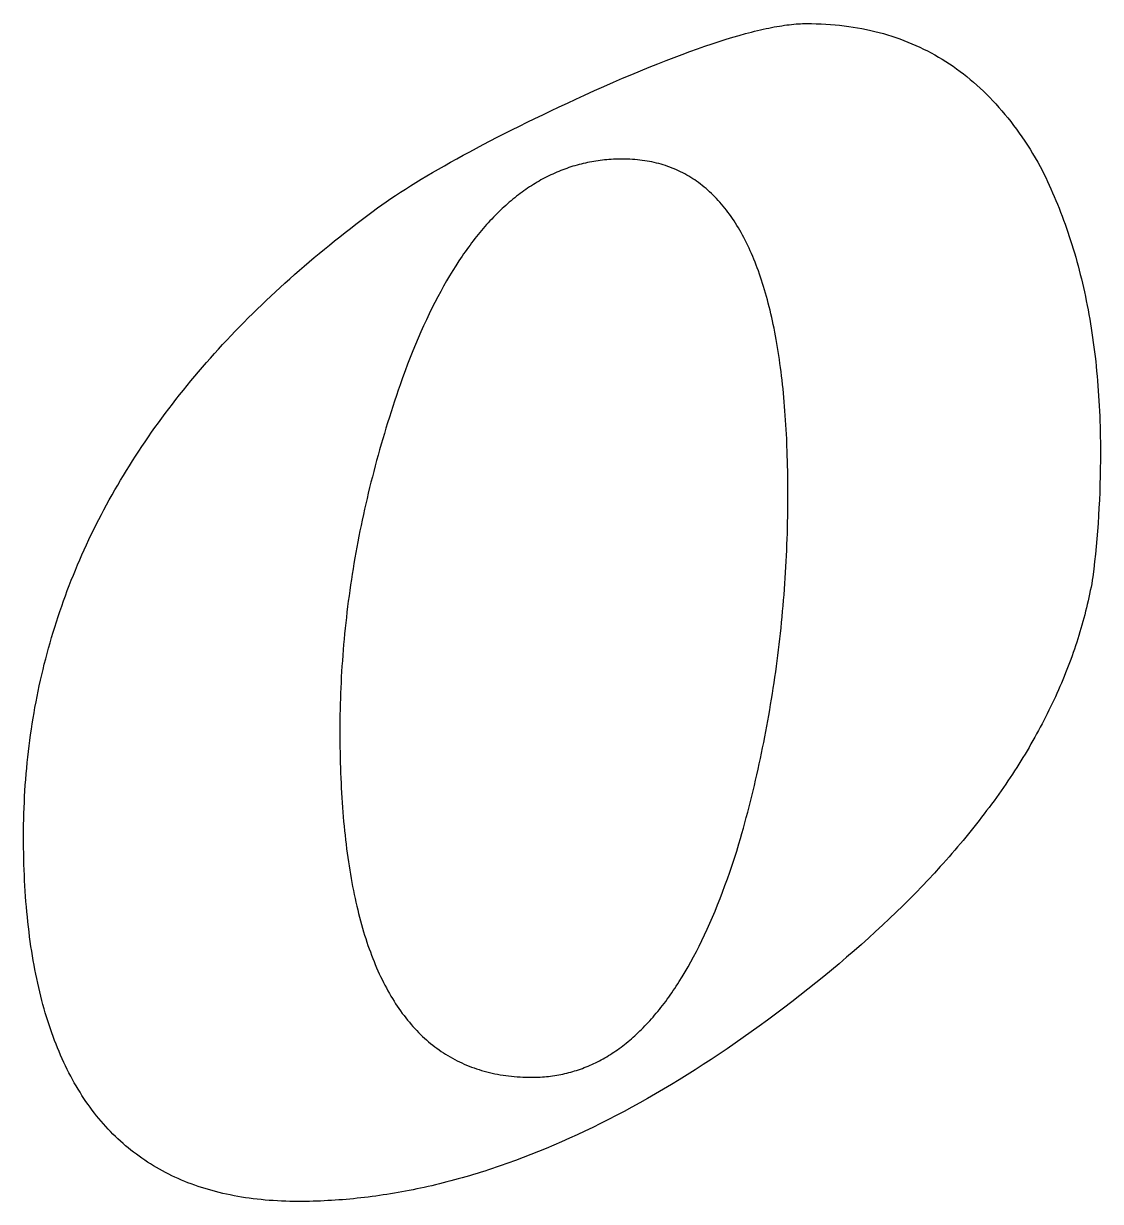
# Model space of a CAD drawing. Extents: x -388 to -35, y 578 to 1063.
# Drawn here: x -253.23 to -245.88, y 579.48 to 587.53 of the extents above; entities that cross this region are included whole.
import ezdxf

# ---------------------------------------------------------------- set-up
doc = ezdxf.new("R2010")
doc.units = 0
doc.layers.add('color#3f3f3fff', color=1, linetype='CONTINUOUS')

msp = doc.modelspace()

# ---------------------------------------------------------------- linework, layer by layer
at = {"layer": 'color#3f3f3fff'}
for points in [[(-245.8844, 584.5974), (-245.8846, 584.5429), (-245.8852, 584.4886), (-245.8862, 584.4345), (-245.8876, 584.3806), (-245.8894, 584.3269), (-245.8916, 584.2734), (-245.8943, 584.2201), (-245.8973, 584.167), (-245.9007, 584.114), (-245.9045, 584.0613), (-245.9087, 584.0088), (-245.9133, 583.9565), (-245.9183, 583.9044), (-245.9238, 583.8525), (-245.9296, 583.8008), (-245.9358, 583.7493), (-245.9399, 583.7256), (-245.9442, 583.702), (-245.9487, 583.6783), (-245.9534, 583.6547), (-245.9582, 583.6311), (-245.9633, 583.6075), (-245.9685, 583.5839), (-245.974, 583.5603), (-245.9796, 583.5367), (-245.9854, 583.5132), (-245.9914, 583.4897), (-245.9976, 583.4661), (-246.0039, 583.4426), (-246.0105, 583.4192), (-246.0172, 583.3957), (-246.0242, 583.3723), (-246.0313, 583.3488), (-246.0386, 583.3254), (-246.0461, 583.302), (-246.0538, 583.2786), (-246.0616, 583.2552), (-246.0697, 583.2319), (-246.078, 583.2085), (-246.0864, 583.1852), (-246.095, 583.1619), (-246.1038, 583.1386), (-246.1128, 583.1153), (-246.122, 583.0921), (-246.1314, 583.0688), (-246.141, 583.0456), (-246.1507, 583.0224), (-246.1607, 582.9992), (-246.1708, 582.976), (-246.1811, 582.9528), (-246.1917, 582.9297), (-246.2024, 582.9066), (-246.2132, 582.8834), (-246.2243, 582.8603), (-246.2356, 582.8372), (-246.247, 582.8142), (-246.2587, 582.7911), (-246.2705, 582.7681), (-246.2825, 582.7451), (-246.2947, 582.722), (-246.3071, 582.699), (-246.3197, 582.6761), (-246.3325, 582.6531), (-246.3454, 582.6302), (-246.3586, 582.6072), (-246.3719, 582.5843), (-246.3854, 582.5614), (-246.3991, 582.5385), (-246.413, 582.5157), (-246.4271, 582.4928), (-246.4414, 582.47), (-246.4558, 582.4471), (-246.4705, 582.4243), (-246.4853, 582.4015), (-246.5004, 582.3788), (-246.5156, 582.356), (-246.531, 582.3333), (-246.5466, 582.3105), (-246.5624, 582.2878), (-246.5783, 582.2651), (-246.5945, 582.2425), (-246.6108, 582.2198), (-246.6274, 582.1971), (-246.6441, 582.1745), (-246.661, 582.1519), (-246.6781, 582.1293), (-246.6954, 582.1067), (-246.7128, 582.0841), (-246.7305, 582.0616), (-246.7484, 582.039), (-246.7664, 582.0165), (-246.7846, 581.994), (-246.803, 581.9715), (-246.8216, 581.949), (-246.8404, 581.9266), (-246.8594, 581.9041), (-246.8786, 581.8817), (-246.8979, 581.8593), (-246.9175, 581.8369), (-246.9372, 581.8145), (-246.9571, 581.7921), (-246.9773, 581.7698), (-247.018, 581.7251), (-247.0596, 581.6805), (-247.1019, 581.636), (-247.1449, 581.5915), (-247.1887, 581.5471), (-247.2333, 581.5028), (-247.2786, 581.4585), (-247.3246, 581.4143), (-247.3714, 581.3701), (-247.419, 581.3261), (-247.4673, 581.282), (-247.5164, 581.2381), (-247.5662, 581.1942), (-247.6167, 581.1503), (-247.6681, 581.1065), (-247.7201, 581.0628), (-247.773, 581.0192), (-247.8266, 580.9756), (-247.8809, 580.9321), (-247.936, 580.8886), (-247.9918, 580.8452), (-248.0472, 580.803), (-248.1025, 580.7614), (-248.1577, 580.7205), (-248.2128, 580.6803), (-248.2678, 580.6407), (-248.3228, 580.6018), (-248.3776, 580.5635), (-248.4324, 580.5259), (-248.487, 580.489), (-248.5416, 580.4528), (-248.5961, 580.4172), (-248.6505, 580.3823), (-248.7048, 580.348), (-248.7591, 580.3144), (-248.8132, 580.2815), (-248.8673, 580.2493), (-248.9212, 580.2177), (-248.9751, 580.1868), (-249.0289, 580.1565), (-249.0826, 580.1269), (-249.1362, 580.098), (-249.1897, 580.0697), (-249.2432, 580.0421), (-249.2965, 580.0152), (-249.3498, 579.9889), (-249.403, 579.9633), (-249.4561, 579.9383), (-249.5091, 579.9141), (-249.562, 579.8905), (-249.6148, 579.8675), (-249.6675, 579.8452), (-249.7202, 579.8236), (-249.7727, 579.8027), (-249.8252, 579.7824), (-249.8776, 579.7628), (-249.9299, 579.7438), (-249.9821, 579.7255), (-250.0082, 579.7166), (-250.0342, 579.7079), (-250.0603, 579.6993), (-250.0863, 579.6909), (-250.1122, 579.6827), (-250.1382, 579.6746), (-250.1641, 579.6667), (-250.1901, 579.659), (-250.216, 579.6514), (-250.2418, 579.644), (-250.2677, 579.6368), (-250.2935, 579.6297), (-250.3193, 579.6228), (-250.3451, 579.6161), (-250.3709, 579.6095), (-250.3966, 579.6031), (-250.4223, 579.5969), (-250.448, 579.5908), (-250.4737, 579.5849), (-250.4994, 579.5792), (-250.525, 579.5736), (-250.5506, 579.5682), (-250.5762, 579.563), (-250.6018, 579.5579), (-250.6273, 579.553), (-250.6528, 579.5483), (-250.6783, 579.5437), (-250.7038, 579.5393), (-250.7293, 579.535), (-250.7547, 579.531), (-250.7801, 579.5271), (-250.8055, 579.5233), (-250.8309, 579.5197), (-250.8562, 579.5163), (-250.8816, 579.5131), (-250.9069, 579.51), (-250.9321, 579.5071), (-250.9574, 579.5044), (-250.9826, 579.5018), (-251.0079, 579.4994), (-251.0331, 579.4971), (-251.0582, 579.4951), (-251.0834, 579.4931), (-251.1085, 579.4914), (-251.1336, 579.4898), (-251.1587, 579.4884), (-251.1838, 579.4872), (-251.2088, 579.4861), (-251.2338, 579.4852), (-251.2588, 579.4844), (-251.2838, 579.4838), (-251.3087, 579.4834), (-251.3337, 579.4832), (-251.3586, 579.4831), (-251.3878, 579.4832), (-251.4167, 579.4837), (-251.4455, 579.4845), (-251.474, 579.4855), (-251.5023, 579.4869), (-251.5303, 579.4886), (-251.5582, 579.4905), (-251.5858, 579.4928), (-251.6131, 579.4954), (-251.6403, 579.4983), (-251.6672, 579.5015), (-251.6939, 579.505), (-251.7203, 579.5088), (-251.7465, 579.5129), (-251.7725, 579.5173), (-251.7983, 579.522), (-251.8238, 579.5271), (-251.8491, 579.5324), (-251.8742, 579.538), (-251.8991, 579.5439), (-251.9237, 579.5502), (-251.9481, 579.5567), (-251.9722, 579.5636), (-251.9962, 579.5707), (-252.0199, 579.5782), (-252.0433, 579.5859), (-252.0666, 579.594), (-252.0896, 579.6024), (-252.1124, 579.611), (-252.1349, 579.62), (-252.1573, 579.6293), (-252.1794, 579.6389), (-252.2012, 579.6488), (-252.2229, 579.659), (-252.2443, 579.6695), (-252.2655, 579.6803), (-252.2864, 579.6914), (-252.3072, 579.7028), (-252.3277, 579.7145), (-252.3479, 579.7265), (-252.368, 579.7389), (-252.3878, 579.7515), (-252.4074, 579.7644), (-252.4267, 579.7777), (-252.4458, 579.7912), (-252.4647, 579.805), (-252.4834, 579.8192), (-252.5018, 579.8336), (-252.52, 579.8484), (-252.538, 579.8635), (-252.5558, 579.8788), (-252.5733, 579.8945), (-252.5906, 579.9105), (-252.6076, 579.9268), (-252.6245, 579.9434), (-252.6411, 579.9602), (-252.6574, 579.9774), (-252.6736, 579.9949), (-252.6895, 580.0127), (-252.7052, 580.0308), (-252.7207, 580.0493), (-252.7359, 580.068), (-252.7509, 580.087), (-252.7657, 580.1063), (-252.7802, 580.1259), (-252.7945, 580.1459), (-252.8086, 580.1661), (-252.8225, 580.1867), (-252.8361, 580.2075), (-252.8495, 580.2286), (-252.8626, 580.2501), (-252.8756, 580.2719), (-252.8883, 580.2939), (-252.9008, 580.3163), (-252.913, 580.339), (-252.9251, 580.3619), (-252.9368, 580.3852), (-252.9484, 580.4088), (-252.9598, 580.4327), (-252.9709, 580.4569), (-252.9817, 580.4814), (-252.9924, 580.5062), (-253.0028, 580.5313), (-253.013, 580.5567), (-253.023, 580.5824), (-253.0327, 580.6084), (-253.0422, 580.6348), (-253.0515, 580.6614), (-253.0605, 580.6883), (-253.0693, 580.7155), (-253.0779, 580.7431), (-253.0863, 580.7709), (-253.0944, 580.7991), (-253.1023, 580.8275), (-253.11, 580.8563), (-253.1174, 580.8854), (-253.1246, 580.9147), (-253.1316, 580.9444), (-253.1384, 580.9744), (-253.1449, 581.0046), (-253.1512, 581.0352), (-253.1573, 581.0661), (-253.1631, 581.0973), (-253.1687, 581.1288), (-253.1741, 581.1606), (-253.1793, 581.1927), (-253.1842, 581.2251), (-253.1889, 581.2578), (-253.1934, 581.2908), (-253.1976, 581.3242), (-253.2016, 581.3578), (-253.2054, 581.3917), (-253.2089, 581.426), (-253.2122, 581.4605), (-253.2153, 581.4953), (-253.2182, 581.5305), (-253.2208, 581.5659), (-253.2232, 581.6017), (-253.2254, 581.6378), (-253.2274, 581.6741), (-253.2291, 581.7108), (-253.2306, 581.7478), (-253.2318, 581.7851), (-253.2329, 581.8226), (-253.2337, 581.8605), (-253.2342, 581.8987), (-253.2346, 581.9372), (-253.2347, 581.976), (-253.2345, 582.0153), (-253.2341, 582.0545), (-253.2334, 582.0937), (-253.2323, 582.1327), (-253.231, 582.1716), (-253.2294, 582.2105), (-253.2275, 582.2493), (-253.2253, 582.2879), (-253.2227, 582.3265), (-253.2199, 582.365), (-253.2168, 582.4034), (-253.2135, 582.4417), (-253.2098, 582.4799), (-253.2058, 582.518), (-253.2015, 582.5561), (-253.1969, 582.594), (-253.1921, 582.6319), (-253.1869, 582.6696), (-253.1815, 582.7073), (-253.1757, 582.7449), (-253.1697, 582.7824), (-253.1633, 582.8198), (-253.1567, 582.8571), (-253.1498, 582.8943), (-253.1425, 582.9314), (-253.135, 582.9684), (-253.1272, 583.0054), (-253.1191, 583.0422), (-253.1107, 583.079), (-253.102, 583.1157), (-253.093, 583.1522), (-253.0837, 583.1887), (-253.0741, 583.2251), (-253.0642, 583.2614), (-253.0541, 583.2977), (-253.0436, 583.3338), (-253.0328, 583.3698), (-253.0218, 583.4058), (-253.0104, 583.4416), (-252.9988, 583.4774), (-252.9868, 583.513), (-252.9746, 583.5486), (-252.9621, 583.5841), (-252.9492, 583.6195), (-252.9361, 583.6548), (-252.9227, 583.69), (-252.909, 583.7251), (-252.895, 583.7602), (-252.8807, 583.7951), (-252.8661, 583.83), (-252.8512, 583.8647), (-252.836, 583.8994), (-252.8205, 583.934), (-252.8047, 583.9684), (-252.7887, 584.0028), (-252.7723, 584.0371), (-252.7556, 584.0714), (-252.7387, 584.1055), (-252.7214, 584.1395), (-252.7039, 584.1735), (-252.686, 584.2073), (-252.6679, 584.2411), (-252.6495, 584.2747), (-252.6307, 584.3083), (-252.6117, 584.3418), (-252.5924, 584.3752), (-252.5728, 584.4085), (-252.5529, 584.4417), (-252.5327, 584.4748), (-252.5122, 584.5079), (-252.4914, 584.5408), (-252.4703, 584.5736), (-252.4489, 584.6064), (-252.4273, 584.6391), (-252.4053, 584.6716), (-252.383, 584.7041), (-252.3605, 584.7365), (-252.3376, 584.7688), (-252.3145, 584.801), (-252.291, 584.8332), (-252.2673, 584.8652), (-252.2432, 584.8971), (-252.2189, 584.929), (-252.1943, 584.9607), (-252.1694, 584.9924), (-252.1441, 585.024), (-252.1186, 585.0554), (-252.0928, 585.0868), (-252.0667, 585.1181), (-252.0403, 585.1494), (-252.0137, 585.1805), (-251.9867, 585.2115), (-251.9594, 585.2424), (-251.9318, 585.2733), (-251.904, 585.304), (-251.8758, 585.3347), (-251.8473, 585.3653), (-251.8186, 585.3958), (-251.7895, 585.4262), (-251.7602, 585.4565), (-251.7305, 585.4867), (-251.7006, 585.5168), (-251.6704, 585.5468), (-251.6399, 585.5768), (-251.609, 585.6066), (-251.5779, 585.6364), (-251.5465, 585.666), (-251.5148, 585.6956), (-251.4828, 585.7251), (-251.4505, 585.7545), (-251.418, 585.7838), (-251.3851, 585.813), (-251.3519, 585.8421), (-251.3184, 585.8711), (-251.2847, 585.9001), (-251.2506, 585.9289), (-251.2162, 585.9577), (-251.1816, 585.9863), (-251.1466, 586.0149), (-251.1114, 586.0434), (-251.0759, 586.0718), (-251.04, 586.1001), (-251.0039, 586.1283), (-250.9675, 586.1564), (-250.9308, 586.1844), (-250.8938, 586.2124), (-250.8565, 586.2402), (-250.8189, 586.2679), (-250.7895, 586.2889), (-250.7591, 586.3101), (-250.7278, 586.3315), (-250.6956, 586.3531), (-250.6624, 586.3749), (-250.6282, 586.3969), (-250.5931, 586.419), (-250.557, 586.4414), (-250.52, 586.464), (-250.482, 586.4868), (-250.4431, 586.5098), (-250.4032, 586.533), (-250.3624, 586.5564), (-250.3206, 586.58), (-250.2779, 586.6038), (-250.2342, 586.6278), (-250.1895, 586.6519), (-250.1439, 586.6763), (-250.0974, 586.7009), (-250.0499, 586.7257), (-250.0014, 586.7507), (-249.952, 586.7759), (-249.9016, 586.8013), (-249.8503, 586.8269), (-249.798, 586.8527), (-249.7448, 586.8787), (-249.6906, 586.9049), (-249.6354, 586.9313), (-249.5794, 586.9579), (-249.5223, 586.9847), (-249.4643, 587.0118), (-249.4053, 587.039), (-249.3385, 587.069), (-249.2729, 587.0981), (-249.2086, 587.1262), (-249.1455, 587.1534), (-249.0837, 587.1796), (-249.0232, 587.2049), (-248.9639, 587.2292), (-248.9058, 587.2526), (-248.849, 587.275), (-248.7935, 587.2965), (-248.7392, 587.317), (-248.6861, 587.3365), (-248.6344, 587.3551), (-248.5838, 587.3728), (-248.5346, 587.3895), (-248.4866, 587.4052), (-248.4398, 587.42), (-248.3943, 587.4338), (-248.3501, 587.4467), (-248.3071, 587.4586), (-248.286, 587.4642), (-248.2653, 587.4696), (-248.2449, 587.4747), (-248.2248, 587.4796), (-248.2051, 587.4842), (-248.1856, 587.4886), (-248.1665, 587.4928), (-248.1476, 587.4967), (-248.1291, 587.5004), (-248.1109, 587.5039), (-248.093, 587.5071), (-248.0755, 587.5101), (-248.0582, 587.5128), (-248.0413, 587.5153), (-248.0246, 587.5176), (-248.0083, 587.5196), (-247.9923, 587.5214), (-247.9766, 587.523), (-247.9612, 587.5243), (-247.9462, 587.5254), (-247.9314, 587.5262), (-247.917, 587.5268), (-247.9028, 587.5271), (-247.889, 587.5273), (-247.8562, 587.527), (-247.8237, 587.5263), (-247.7914, 587.5251), (-247.7593, 587.5234), (-247.7275, 587.5213), (-247.696, 587.5187), (-247.6647, 587.5156), (-247.6336, 587.512), (-247.6028, 587.508), (-247.5723, 587.5034), (-247.542, 587.4984), (-247.512, 587.4929), (-247.4822, 587.487), (-247.4526, 587.4805), (-247.4233, 587.4736), (-247.3943, 587.4662), (-247.3655, 587.4584), (-247.337, 587.45), (-247.3087, 587.4412), (-247.2807, 587.4319), (-247.2529, 587.4221), (-247.2253, 587.4119), (-247.1981, 587.4011), (-247.171, 587.3899), (-247.1443, 587.3782), (-247.1177, 587.3661), (-247.0914, 587.3534), (-247.0654, 587.3403), (-247.0396, 587.3267), (-247.0141, 587.3127), (-246.9888, 587.2981), (-246.9638, 587.2831), (-246.9391, 587.2676), (-246.9145, 587.2516), (-246.8903, 587.2352), (-246.8662, 587.2183), (-246.8425, 587.2009), (-246.819, 587.183), (-246.7957, 587.1646), (-246.7727, 587.1458), (-246.7499, 587.1265), (-246.7274, 587.1067), (-246.7051, 587.0864), (-246.6831, 587.0657), (-246.6614, 587.0444), (-246.6399, 587.0227), (-246.6186, 587.0006), (-246.5976, 586.9779), (-246.5768, 586.9548), (-246.5563, 586.9312), (-246.5361, 586.9071), (-246.5161, 586.8825), (-246.4963, 586.8575), (-246.4768, 586.832), (-246.4576, 586.806), (-246.4386, 586.7795), (-246.4198, 586.7526), (-246.4013, 586.7252), (-246.3831, 586.6973), (-246.3651, 586.6689), (-246.3473, 586.6401), (-246.3299, 586.6107), (-246.3126, 586.5809), (-246.2956, 586.5507), (-246.2829, 586.5257), (-246.2703, 586.5005), (-246.258, 586.4752), (-246.2458, 586.4497), (-246.2339, 586.424), (-246.2221, 586.3981), (-246.2106, 586.3721), (-246.1992, 586.3459), (-246.1881, 586.3195), (-246.1772, 586.2929), (-246.1664, 586.2662), (-246.1559, 586.2392), (-246.1455, 586.2121), (-246.1354, 586.1849), (-246.1255, 586.1574), (-246.1157, 586.1298), (-246.1062, 586.102), (-246.0968, 586.074), (-246.0877, 586.0459), (-246.0788, 586.0176), (-246.07, 585.9891), (-246.0615, 585.9604), (-246.0532, 585.9316), (-246.045, 585.9025), (-246.0371, 585.8733), (-246.0294, 585.8439), (-246.0218, 585.8144), (-246.0145, 585.7847), (-246.0074, 585.7548), (-246.0005, 585.7247), (-245.9937, 585.6944), (-245.9872, 585.664), (-245.9809, 585.6334), (-245.9748, 585.6026), (-245.9688, 585.5716), (-245.9631, 585.5405), (-245.9576, 585.5092), (-245.9523, 585.4777), (-245.9472, 585.4461), (-245.9422, 585.4142), (-245.9375, 585.3822), (-245.933, 585.35), (-245.9287, 585.3177), (-245.9246, 585.2851), (-245.9207, 585.2524), (-245.9169, 585.2195), (-245.9134, 585.1864), (-245.9101, 585.1532), (-245.907, 585.1198), (-245.9041, 585.0862), (-245.9014, 585.0524), (-245.8989, 585.0185), (-245.8966, 584.9844), (-245.8945, 584.9501), (-245.8925, 584.9156), (-245.8908, 584.8809), (-245.8893, 584.8461), (-245.888, 584.8111), (-245.8869, 584.7759), (-245.886, 584.7406), (-245.8853, 584.7051), (-245.8848, 584.6694), (-245.8845, 584.6335), (-245.8844, 584.5974)], [(-248.0175, 584.3147), (-248.0178, 584.3857), (-248.0186, 584.4555), (-248.02, 584.5241), (-248.022, 584.5917), (-248.0244, 584.6582), (-248.0259, 584.691), (-248.0275, 584.7235), (-248.0292, 584.7557), (-248.0311, 584.7877), (-248.0331, 584.8194), (-248.0352, 584.8508), (-248.0375, 584.882), (-248.0399, 584.9128), (-248.0425, 584.9434), (-248.0451, 584.9737), (-248.048, 585.0037), (-248.0509, 585.0334), (-248.054, 585.0629), (-248.0573, 585.0921), (-248.0607, 585.121), (-248.0642, 585.1496), (-248.0679, 585.1779), (-248.0716, 585.206), (-248.0756, 585.2338), (-248.0797, 585.2613), (-248.0839, 585.2885), (-248.0882, 585.3154), (-248.0927, 585.3421), (-248.0973, 585.3685), (-248.1021, 585.3946), (-248.107, 585.4204), (-248.112, 585.446), (-248.1172, 585.4712), (-248.1225, 585.4962), (-248.128, 585.5209), (-248.1336, 585.5454), (-248.1393, 585.5695), (-248.1452, 585.5934), (-248.1512, 585.617), (-248.1573, 585.6403), (-248.1636, 585.6633), (-248.17, 585.6861), (-248.1766, 585.7086), (-248.1833, 585.7308), (-248.1901, 585.7527), (-248.1971, 585.7743), (-248.2042, 585.7957), (-248.2114, 585.8168), (-248.2188, 585.8376), (-248.2263, 585.8581), (-248.234, 585.8783), (-248.2418, 585.8983), (-248.2497, 585.918), (-248.2578, 585.9374), (-248.266, 585.9565), (-248.2744, 585.9754), (-248.2828, 585.9939), (-248.2915, 586.0122), (-248.3002, 586.0302), (-248.3091, 586.048), (-248.3182, 586.0654), (-248.3274, 586.0826), (-248.3367, 586.0995), (-248.3461, 586.1161), (-248.3557, 586.1324), (-248.3655, 586.1485), (-248.3753, 586.1642), (-248.3853, 586.1797), (-248.3955, 586.195), (-248.4058, 586.2099), (-248.4162, 586.2246), (-248.4268, 586.2389), (-248.4374, 586.253), (-248.4483, 586.2669), (-248.4593, 586.2804), (-248.4704, 586.2937), (-248.4816, 586.3066), (-248.493, 586.3193), (-248.5045, 586.3318), (-248.5162, 586.3439), (-248.528, 586.3558), (-248.5399, 586.3674), (-248.552, 586.3787), (-248.5642, 586.3897), (-248.5766, 586.4005), (-248.5891, 586.4109), (-248.6017, 586.4211), (-248.6145, 586.431), (-248.6274, 586.4407), (-248.6404, 586.45), (-248.6536, 586.4591), (-248.6669, 586.4679), (-248.6804, 586.4764), (-248.694, 586.4846), (-248.7077, 586.4926), (-248.7216, 586.5003), (-248.7356, 586.5077), (-248.7498, 586.5148), (-248.764, 586.5216), (-248.7785, 586.5282), (-248.793, 586.5345), (-248.8077, 586.5405), (-248.8226, 586.5462), (-248.8376, 586.5517), (-248.8527, 586.5568), (-248.8679, 586.5617), (-248.8833, 586.5663), (-248.8988, 586.5706), (-248.9145, 586.5747), (-248.9303, 586.5785), (-248.9463, 586.5819), (-248.9623, 586.5852), (-248.9786, 586.5881), (-248.9949, 586.5907), (-249.0114, 586.5931), (-249.028, 586.5952), (-249.0448, 586.597), (-249.0617, 586.5986), (-249.0788, 586.5998), (-249.096, 586.6008), (-249.1133, 586.6015), (-249.1307, 586.6019), (-249.1483, 586.6021), (-249.1636, 586.602), (-249.1788, 586.6017), (-249.1939, 586.6012), (-249.209, 586.6005), (-249.224, 586.5997), (-249.2389, 586.5987), (-249.2539, 586.5974), (-249.2687, 586.596), (-249.2835, 586.5944), (-249.2983, 586.5926), (-249.313, 586.5907), (-249.3276, 586.5885), (-249.3422, 586.5861), (-249.3568, 586.5836), (-249.3712, 586.5809), (-249.3857, 586.578), (-249.4001, 586.5749), (-249.4144, 586.5716), (-249.4287, 586.5681), (-249.4429, 586.5644), (-249.457, 586.5605), (-249.4711, 586.5565), (-249.4852, 586.5523), (-249.4992, 586.5478), (-249.5132, 586.5432), (-249.5271, 586.5384), (-249.5409, 586.5334), (-249.5547, 586.5283), (-249.5684, 586.5229), (-249.5821, 586.5173), (-249.5958, 586.5116), (-249.6093, 586.5057), (-249.6229, 586.4996), (-249.6363, 586.4933), (-249.6498, 586.4868), (-249.6631, 586.4801), (-249.6764, 586.4732), (-249.6897, 586.4661), (-249.7029, 586.4589), (-249.7161, 586.4515), (-249.7292, 586.4438), (-249.7422, 586.436), (-249.7552, 586.428), (-249.7681, 586.4198), (-249.781, 586.4115), (-249.7939, 586.4029), (-249.8066, 586.3941), (-249.8194, 586.3852), (-249.832, 586.3761), (-249.8447, 586.3668), (-249.8572, 586.3573), (-249.8697, 586.3476), (-249.8822, 586.3377), (-249.8946, 586.3276), (-249.907, 586.3173), (-249.9193, 586.3069), (-249.9315, 586.2963), (-249.9437, 586.2854), (-249.9558, 586.2744), (-249.9679, 586.2632), (-249.98, 586.2518), (-249.9919, 586.2403), (-250.0039, 586.2285), (-250.0157, 586.2165), (-250.0276, 586.2044), (-250.0393, 586.1921), (-250.051, 586.1796), (-250.0627, 586.1669), (-250.0743, 586.154), (-250.0858, 586.1409), (-250.0973, 586.1276), (-250.1088, 586.1141), (-250.1202, 586.1005), (-250.1315, 586.0867), (-250.1428, 586.0726), (-250.154, 586.0584), (-250.1652, 586.044), (-250.1764, 586.0294), (-250.1874, 586.0147), (-250.1984, 585.9997), (-250.2094, 585.9846), (-250.2203, 585.9692), (-250.2312, 585.9537), (-250.242, 585.938), (-250.2634, 585.906), (-250.2847, 585.8732), (-250.3057, 585.8397), (-250.3265, 585.8054), (-250.3471, 585.7704), (-250.3675, 585.7347), (-250.3877, 585.6982), (-250.4076, 585.6609), (-250.4274, 585.6229), (-250.4469, 585.5841), (-250.4662, 585.5446), (-250.4853, 585.5043), (-250.5042, 585.4632), (-250.5229, 585.4214), (-250.5414, 585.3789), (-250.5596, 585.3356), (-250.5777, 585.2916), (-250.5955, 585.2468), (-250.6131, 585.2012), (-250.6305, 585.1549), (-250.6477, 585.1078), (-250.6647, 585.06), (-250.6774, 585.0231), (-250.69, 584.9861), (-250.7023, 584.9492), (-250.7145, 584.9123), (-250.7264, 584.8753), (-250.7381, 584.8384), (-250.7497, 584.8014), (-250.761, 584.7645), (-250.7722, 584.7275), (-250.7831, 584.6906), (-250.7939, 584.6537), (-250.8044, 584.6167), (-250.8147, 584.5798), (-250.8249, 584.5428), (-250.8348, 584.5059), (-250.8446, 584.4689), (-250.8541, 584.432), (-250.8634, 584.395), (-250.8726, 584.3581), (-250.8815, 584.3212), (-250.8902, 584.2842), (-250.8988, 584.2473), (-250.9071, 584.2103), (-250.9152, 584.1734), (-250.9232, 584.1364), (-250.9309, 584.0995), (-250.9384, 584.0625), (-250.9458, 584.0256), (-250.9529, 583.9887), (-250.9598, 583.9517), (-250.9665, 583.9148), (-250.9731, 583.8778), (-250.9794, 583.8409), (-250.9855, 583.8039), (-250.9914, 583.767), (-250.9972, 583.73), (-251.0027, 583.6931), (-251.008, 583.6562), (-251.0131, 583.6192), (-251.018, 583.5823), (-251.0228, 583.5453), (-251.0273, 583.5084), (-251.0316, 583.4714), (-251.0357, 583.4345), (-251.0396, 583.3976), (-251.0433, 583.3606), (-251.0469, 583.3237), (-251.0502, 583.2867), (-251.0533, 583.2498), (-251.0562, 583.2128), (-251.0589, 583.1759), (-251.0614, 583.1389), (-251.0637, 583.102), (-251.0658, 583.0651), (-251.0677, 583.0281), (-251.0694, 582.9912), (-251.0709, 582.9542), (-251.0723, 582.9173), (-251.0734, 582.8803), (-251.0743, 582.8434), (-251.075, 582.8064), (-251.0755, 582.7695), (-251.0758, 582.7326), (-251.0759, 582.6956), (-251.0758, 582.6588), (-251.0755, 582.6223), (-251.0751, 582.5861), (-251.0746, 582.5501), (-251.0739, 582.5145), (-251.073, 582.4791), (-251.0719, 582.4441), (-251.0707, 582.4093), (-251.0694, 582.3748), (-251.0679, 582.3406), (-251.0662, 582.3067), (-251.0643, 582.2731), (-251.0623, 582.2397), (-251.0602, 582.2067), (-251.0579, 582.1739), (-251.0554, 582.1415), (-251.0527, 582.1093), (-251.0499, 582.0774), (-251.047, 582.0458), (-251.0439, 582.0145), (-251.0406, 581.9834), (-251.0371, 581.9527), (-251.0335, 581.9222), (-251.0298, 581.8921), (-251.0259, 581.8622), (-251.0218, 581.8326), (-251.0175, 581.8033), (-251.0131, 581.7743), (-251.0086, 581.7456), (-251.0039, 581.7172), (-250.999, 581.689), (-250.9939, 581.6612), (-250.9887, 581.6336), (-250.9834, 581.6063), (-250.9779, 581.5794), (-250.9722, 581.5527), (-250.9663, 581.5262), (-250.9603, 581.5001), (-250.9542, 581.4743), (-250.9479, 581.4487), (-250.9414, 581.4235), (-250.9347, 581.3985), (-250.9279, 581.3739), (-250.921, 581.3495), (-250.9139, 581.3254), (-250.9066, 581.3015), (-250.8991, 581.278), (-250.8915, 581.2548), (-250.8838, 581.2318), (-250.8759, 581.2092), (-250.8678, 581.1868), (-250.8595, 581.1647), (-250.8511, 581.1429), (-250.8426, 581.1214), (-250.8339, 581.1002), (-250.825, 581.0793), (-250.8159, 581.0587), (-250.8067, 581.0383), (-250.7974, 581.0183), (-250.7879, 580.9985), (-250.7782, 580.979), (-250.7683, 580.9598), (-250.7583, 580.9409), (-250.7482, 580.9223), (-250.7379, 580.904), (-250.7274, 580.8859), (-250.7167, 580.8682), (-250.7059, 580.8507), (-250.695, 580.8335), (-250.6839, 580.8167), (-250.6726, 580.8001), (-250.6611, 580.7838), (-250.6495, 580.7677), (-250.6378, 580.752), (-250.6259, 580.7366), (-250.6138, 580.7214), (-250.6015, 580.7065), (-250.5891, 580.692), (-250.5766, 580.6777), (-250.5639, 580.6637), (-250.551, 580.65), (-250.5379, 580.6366), (-250.5247, 580.6234), (-250.5114, 580.6106), (-250.4979, 580.598), (-250.4842, 580.5858), (-250.4703, 580.5738), (-250.4563, 580.5621), (-250.4422, 580.5507), (-250.4279, 580.5396), (-250.4134, 580.5288), (-250.3987, 580.5182), (-250.3839, 580.508), (-250.369, 580.498), (-250.3539, 580.4883), (-250.3386, 580.479), (-250.3232, 580.4699), (-250.3076, 580.4611), (-250.2918, 580.4526), (-250.2759, 580.4443), (-250.2598, 580.4364), (-250.2436, 580.4287), (-250.2272, 580.4214), (-250.2106, 580.4143), (-250.1939, 580.4075), (-250.177, 580.401), (-250.16, 580.3948), (-250.1428, 580.3889), (-250.1254, 580.3833), (-250.1079, 580.3779), (-250.0902, 580.3729), (-250.0724, 580.3681), (-250.0544, 580.3637), (-250.0362, 580.3595), (-250.0179, 580.3556), (-249.9994, 580.352), (-249.9808, 580.3487), (-249.962, 580.3456), (-249.943, 580.3429), (-249.9239, 580.3404), (-249.9046, 580.3383), (-249.8852, 580.3364), (-249.8656, 580.3348), (-249.8458, 580.3335), (-249.8259, 580.3325), (-249.8058, 580.3318), (-249.7856, 580.3313), (-249.7652, 580.3312), (-249.7507, 580.3313), (-249.7363, 580.3316), (-249.722, 580.3321), (-249.7078, 580.3327), (-249.6935, 580.3336), (-249.6794, 580.3347), (-249.6653, 580.336), (-249.6512, 580.3374), (-249.6372, 580.3391), (-249.6233, 580.3409), (-249.6094, 580.343), (-249.5955, 580.3452), (-249.5817, 580.3476), (-249.568, 580.3503), (-249.5543, 580.3531), (-249.5407, 580.3561), (-249.5271, 580.3593), (-249.5136, 580.3627), (-249.5001, 580.3663), (-249.4867, 580.3701), (-249.4733, 580.3741), (-249.46, 580.3783), (-249.4468, 580.3826), (-249.4336, 580.3872), (-249.4204, 580.392), (-249.4073, 580.3969), (-249.3943, 580.4021), (-249.3813, 580.4074), (-249.3683, 580.413), (-249.3555, 580.4187), (-249.3426, 580.4247), (-249.3299, 580.4308), (-249.3171, 580.4371), (-249.3045, 580.4436), (-249.2918, 580.4503), (-249.2793, 580.4572), (-249.2668, 580.4643), (-249.2543, 580.4716), (-249.2419, 580.4791), (-249.2296, 580.4868), (-249.2173, 580.4947), (-249.205, 580.5027), (-249.1928, 580.511), (-249.1807, 580.5195), (-249.1686, 580.5281), (-249.1566, 580.537), (-249.1446, 580.546), (-249.1327, 580.5553), (-249.1208, 580.5647), (-249.109, 580.5743), (-249.0972, 580.5841), (-249.0855, 580.5942), (-249.0739, 580.6044), (-249.0623, 580.6148), (-249.0507, 580.6254), (-249.0392, 580.6362), (-249.0278, 580.6472), (-249.0164, 580.6584), (-249.0051, 580.6697), (-248.9938, 580.6813), (-248.9825, 580.6931), (-248.9714, 580.705), (-248.9602, 580.7172), (-248.9492, 580.7295), (-248.9382, 580.7421), (-248.9272, 580.7548), (-248.9163, 580.7678), (-248.9054, 580.7809), (-248.8946, 580.7942), (-248.8839, 580.8077), (-248.8732, 580.8214), (-248.8625, 580.8354), (-248.8519, 580.8495), (-248.8414, 580.8638), (-248.8309, 580.8782), (-248.8205, 580.8929), (-248.8101, 580.9078), (-248.7998, 580.9229), (-248.7895, 580.9382), (-248.7793, 580.9536), (-248.7691, 580.9693), (-248.759, 580.9851), (-248.739, 581.0174), (-248.7191, 581.0505), (-248.6995, 581.0843), (-248.6801, 581.119), (-248.6609, 581.1544), (-248.6419, 581.1905), (-248.6231, 581.2275), (-248.6045, 581.2652), (-248.5862, 581.3037), (-248.568, 581.343), (-248.5501, 581.3831), (-248.5324, 581.4239), (-248.5149, 581.4656), (-248.4976, 581.508), (-248.4805, 581.5511), (-248.4637, 581.5951), (-248.447, 581.6398), (-248.4306, 581.6854), (-248.4144, 581.7317), (-248.3984, 581.7787), (-248.3826, 581.8266), (-248.367, 581.8752), (-248.3516, 581.9246), (-248.3413, 581.9608), (-248.3311, 581.997), (-248.3211, 582.0332), (-248.3112, 582.0695), (-248.3015, 582.1058), (-248.2919, 582.1421), (-248.2826, 582.1785), (-248.2733, 582.2149), (-248.2643, 582.2514), (-248.2554, 582.2879), (-248.2467, 582.3244), (-248.2381, 582.361), (-248.2297, 582.3976), (-248.2215, 582.4343), (-248.2134, 582.471), (-248.2055, 582.5077), (-248.1977, 582.5444), (-248.1901, 582.5812), (-248.1827, 582.6181), (-248.1755, 582.655), (-248.1684, 582.6919), (-248.1614, 582.7288), (-248.1547, 582.7658), (-248.148, 582.8028), (-248.1416, 582.8399), (-248.1353, 582.877), (-248.1292, 582.9141), (-248.1232, 582.9513), (-248.1175, 582.9885), (-248.1118, 583.0258), (-248.1064, 583.0631), (-248.1011, 583.1004), (-248.0959, 583.1378), (-248.0909, 583.1752), (-248.0861, 583.2126), (-248.0815, 583.2501), (-248.077, 583.2876), (-248.0727, 583.3251), (-248.0685, 583.3627), (-248.0645, 583.4004), (-248.0607, 583.438), (-248.057, 583.4757), (-248.0535, 583.5135), (-248.0502, 583.5513), (-248.047, 583.5891), (-248.044, 583.6269), (-248.0411, 583.6648), (-248.0384, 583.7027), (-248.0359, 583.7407), (-248.0335, 583.7787), (-248.0313, 583.8168), (-248.0293, 583.8548), (-248.0274, 583.893), (-248.0257, 583.9311), (-248.0241, 583.9693), (-248.0228, 584.0075), (-248.0215, 584.0458), (-248.0205, 584.0841), (-248.0196, 584.1224), (-248.0188, 584.1608), (-248.0183, 584.1992), (-248.0179, 584.2377), (-248.0176, 584.2762), (-248.0175, 584.3147)]]:
    msp.add_lwpolyline(points, close=True, dxfattribs=at)

doc.saveas('drawing.dxf')
